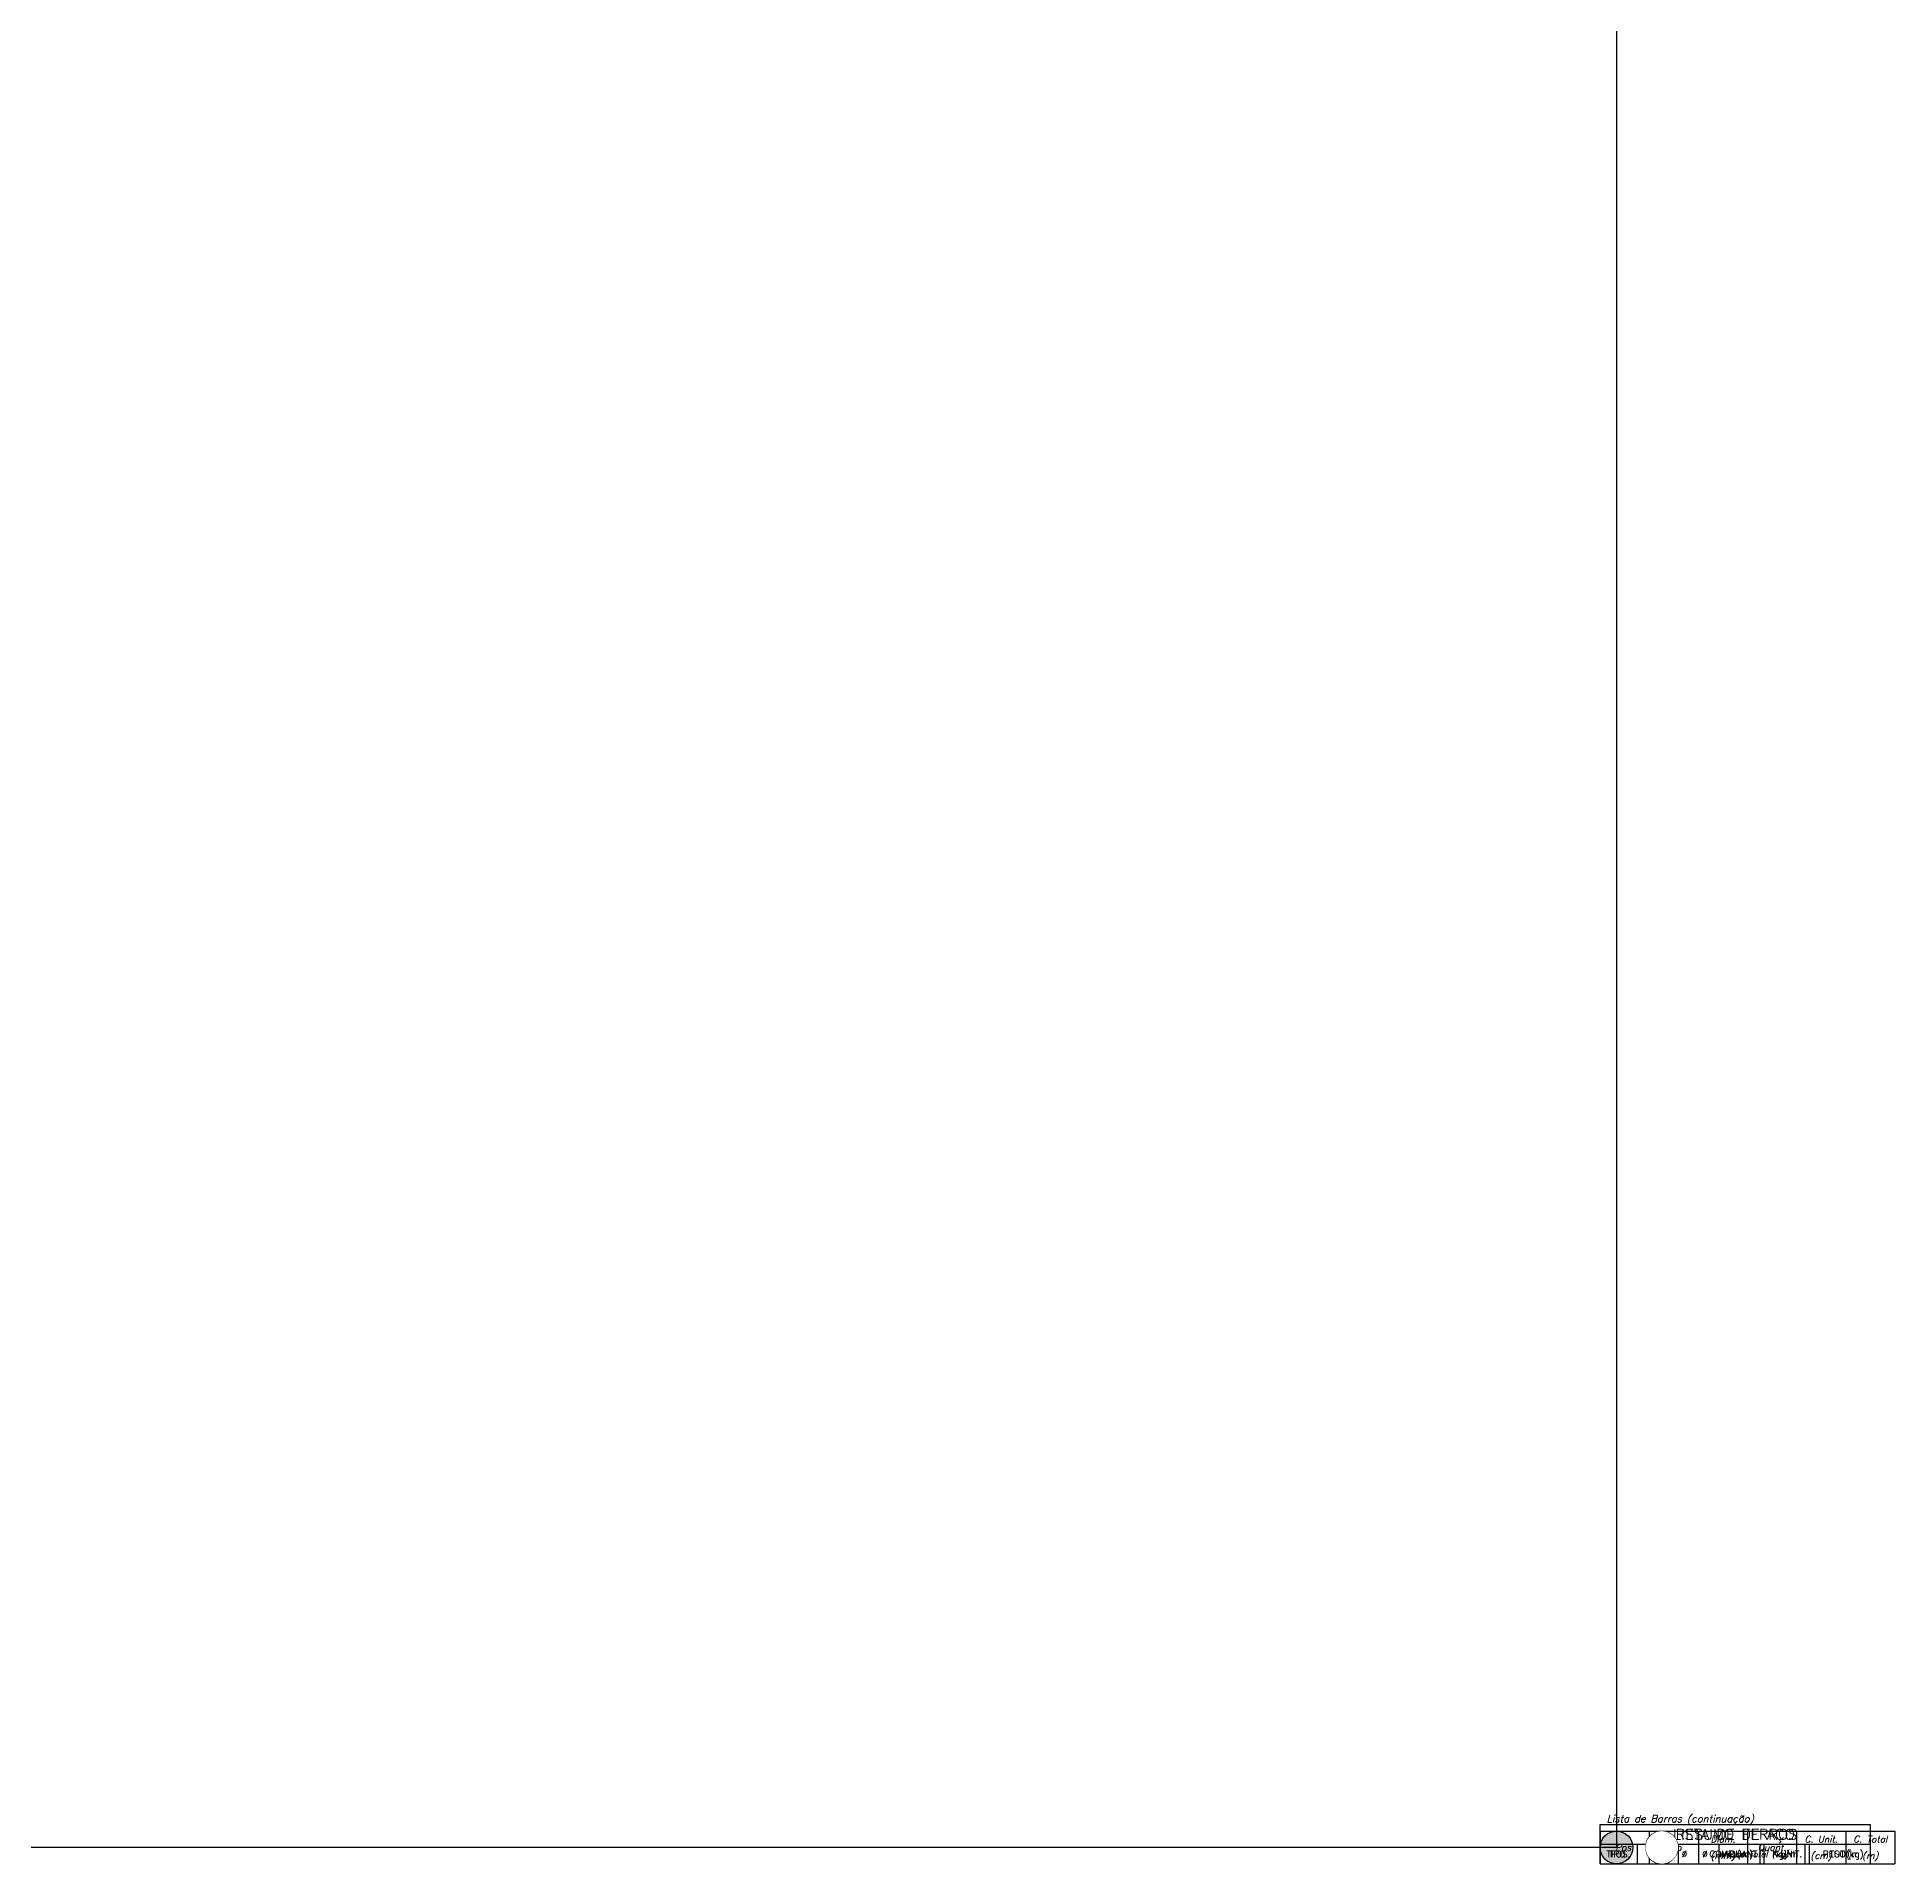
# Model space of a CAD drawing. Header units: centimetres. Extents: x 1658 to 6058, y 7962 to 9447.
# Drawn here: x 3708.352867 to 3708.357405, y 8012.481511 to 8012.485972 of the extents above; entities that cross this region are included whole.
import ezdxf
from ezdxf.enums import TextEntityAlignment as Align

# ---------------------------------------------------------------- set-up
doc = ezdxf.new("R2010")
doc.units = ezdxf.units.CM
doc.header["$LTSCALE"] = 50
doc.header["$MEASUREMENT"] = 0
doc.set_wipeout_variables(frame=1)
doc.layers.add('COTAS-PRECON', color=1, linetype='Continuous')
doc.layers.add('FORMATO-PRECON', color=2, linetype='Continuous')
doc.styles.add('Acon_List_ObliqueAngle', font='ROMANS.SHX')
doc.styles.add('PRECON-ROMANS', font='romans.shx')
doc.styles.get("Standard").update_dxf_attribs({"font": 'romans.shx'})

# ---------------------------------------------------------------- blocks, each defined once
blk = doc.blocks.new('A$C12EB5E76')
at = {"layer": 'FORMATO-PRECON', "color": 6}
blk.add_lwpolyline([(135.3093232, 1354.2774267), (135.3093232, 4124.2774267), (3985.3093232, 4124.2774267), (3985.3093232, 1354.2774267)], close=True, dxfattribs=at)
blk = doc.blocks.new('OLD')
at = {"color": 2}
for p, q in [((0, 0), (0, 1.2)), ((0, 1.2), (8.25, 1.2)), ((8.25, 1.2), (8.25, 0)), ((0, 0.6), (8.25, 0.6)), ((1.13, 0.6), (1.13, 0)), ((2.38, 0.6), (2.38, 0)), ((3.63, 0.6), (3.63, 0)), ((5, 0.6), (5, 0)), ((6.38, 0.6), (6.38, 0)), ((0, 0), (8.25, 0))]:
    blk.add_line(p, q, dxfattribs=at)
at = {"color": 4}
blk.add_text('LISTA DE FERROS', height=0.325, dxfattribs=at).set_placement((4.125, 0.9), align=Align.MIDDLE_CENTER)
at = {"color": 2}
for s, p in [('POS.', (0.925, 0.3)), ('AÇO', (2.05, 0.3)), ('Ø ', (3.425, 0.3)), ('QUANT', (4.8, 0.3)), ('UNIT.', (6.175, 0.3)), ('TOT.(m)', (8.05, 0.3))]:
    blk.add_text(s, height=0.2, dxfattribs=at).set_placement(p, align=Align.MIDDLE_RIGHT)
blk = doc.blocks.new('AconListBlock_brStd1')
at = {"color": 0}
for p, q in [((0, 1), (7.5, 1)), ((0, 1), (0, 0)), ((1.5, 1), (1.5, 0)), ((3, 1), (3, 0)), ((4.5, 1), (4.5, 0)), ((6, 1), (6, 0)), ((7.5, 1), (7.5, 0)), ((7.5, 1), (9, 1)), ((9, 1), (9, 0)), ((0, 0), (7.5, 0)), ((7.5, 0), (9, 0))]:
    blk.add_line(p, q, dxfattribs=at)
at = {"color": 0, "style": 'Acon_List_ObliqueAngle', "oblique": 15}
blk.add_text('Lista de Barras (continuação)', height=0.22, dxfattribs=at).set_placement((0.2, 1.2), align=Align.BOTTOM_LEFT)
for s, p in [('Pos.', (0.75, 0.5)), ('Aço', (2.25, 0.5)), ('Diam.', (3.75, 0.75)), ('Quant.', (5.25, 0.5)), ('C. Unit.', (6.75, 0.75)), ('C. Total', (8.25, 0.75)), ('(mm)', (3.75, 0.25)), ('(cm)', (6.75, 0.25)), ('(m)', (8.25, 0.25))]:
    blk.add_text(s, height=0.2, dxfattribs=at).set_placement(p, align=Align.MIDDLE_CENTER)
blk = doc.blocks.new('AconListBlock_brStd2')
at = {"color": 2}
for p, q in [((0, 0), (0, 1.2)), ((0, 1.2), (8.25, 1.2)), ((8.25, 1.2), (8.25, 0)), ((0, 0.6), (8.25, 0.6)), ((1.88, 0.6), (1.88, 0)), ((3, 0.6), (3, 0)), ((4.88, 0.6), (4.88, 0)), ((6.25, 0.6), (6.25, 0)), ((0, 0), (8.25, 0))]:
    blk.add_line(p, q, dxfattribs=at)
at = {"color": 4}
blk.add_text('RESUMO DE AÇO', height=0.325, dxfattribs=at).set_placement((4.125, 0.9), align=Align.MIDDLE_CENTER)
at = {"color": 2}
blk.add_text('TIPO', height=0.2, dxfattribs=at).set_placement((0.2, 0.3), align=Align.MIDDLE_LEFT)
for s, p in [('Ø ', (2.8, 0.3)), ('COMP.(m)', (4.675, 0.3)), ('Kg/m', (6.05, 0.3)), ('PESO(kg)', (8.05, 0.3))]:
    blk.add_text(s, height=0.2, dxfattribs=at).set_placement(p, align=Align.MIDDLE_RIGHT)
blk = doc.blocks.new('AconListBlock_brStd3')
at = {"color": 0}
for p, q in [((0, 0.6), (8.25, 0.6)), ((0, 0.6), (0, 0)), ((6.25, 0.6), (6.25, 0)), ((8.25, 0.6), (8.25, 0)), ((0, 0), (8.25, 0))]:
    blk.add_line(p, q, dxfattribs=at)
at = {"color": 0, "style": 'Acon_List_ObliqueAngle', "oblique": 15}
blk.add_text('Massa Total (kg)', height=0.18333, dxfattribs=at).set_placement((4.7, 0.294), align=Align.MIDDLE_CENTER)
blk = doc.blocks.new('O1')
h = blk.add_hatch(color=256)
edge = h.paths.add_edge_path()
edge.add_arc((0, 0), 0.5, 0, 360)
blk.add_circle((0, 0), 0.5)
blk = doc.blocks.new('O2')
blk.add_lwpolyline([(0, -0.5), (0.171, -0.47), (0.321, -0.383), (0.433, -0.25), (0.492, -0.087), (0.492, 0.087), (0.433, 0.25), (0.321, 0.383), (0.171, 0.47), (0, 0.5), (-0.171, 0.47), (-0.321, 0.383), (-0.433, 0.25), (-0.492, 0.087), (-0.492, -0.087), (-0.433, -0.25), (-0.321, -0.383), (-0.171, -0.47)], close=True)
blk.add_wipeout([(0, -0.5), (0.171, -0.47), (0.321, -0.383), (0.433, -0.25), (0.492, -0.087), (0.492, 0.087), (0.433, 0.25), (0.321, 0.383), (0.171, 0.47), (0, 0.5), (-0.171, 0.47), (-0.321, 0.383), (-0.433, 0.25), (-0.492, 0.087), (-0.492, -0.087), (-0.433, -0.25), (-0.321, -0.383), (-0.171, -0.47)])
blk = doc.blocks.new('BLOCOS AUTOCON')
for name, p in [('AconListBlock_brStd1', (0, 0)), ('OLD', (0, 0)), ('AconListBlock_brStd2', (0, 0)), ('O1', (0.5, 0.5)), ('AconListBlock_brStd3', (0, 0))]:
    blk.add_blockref(name, p)
blk.add_blockref('O2', (1.884, 0.5))
blk = doc.blocks.new('CARIMBO')
at = {"layer": 'FORMATO-PRECON', "color": 6}
blk.add_lwpolyline([(-1750, 500), (0, 500), (0, 0), (-1750, 0)], close=True, dxfattribs=at)
at = {"layer": 'FORMATO-PRECON', "color": 5, "style": 'PRECON-ROMANS', "flags": 8}
for p in [(-524.8354236, 472.632162), (-524.9848195, 423.0173695), (-524.9848195, 399.3654162), (-524.9848195, 375.9741792)]:
    blk.add_attdef('X', text='', height=30, dxfattribs=at).set_placement(p, align=Align.MIDDLE_CENTER)
at = {"layer": 'FORMATO-PRECON', "color": 3, "style": 'PRECON-ROMANS', "flags": 8}
for p in [(-524.9848195, 331.6728088), (-486.3288902, 176.9663133), (-486.3288902, 124.4236743)]:
    blk.add_attdef('X', text='', height=25, dxfattribs=at).set_placement(p, align=Align.MIDDLE_CENTER)
at = {"layer": 'FORMATO-PRECON', "color": 4, "style": 'PRECON-ROMANS', "flags": 8}
for p in [(-524.9848195, 249.5987992), (-228.6586809, 39.3746033), (-76.7040401, 39.3746033), (-483.325732, 35.9753145)]:
    blk.add_attdef('X', text='', height=30, dxfattribs=at).set_placement(p, align=Align.MIDDLE_CENTER)
at = {"layer": 'FORMATO-PRECON', "color": 2, "style": 'PRECON-ROMANS', "flags": 8}
for height, p in [(20, (-1635.8076287, 142.3467117)), (20, (-1402.4742954, 142.3467117)), (20, (-1169.1409621, 142.3467117)), (30, (-902.7426962, 42.3467117)), (20, (-1635.8076287, 42.3467117))]:
    blk.add_attdef('X', text='', height=height, dxfattribs=at).set_placement(p, align=Align.MIDDLE_CENTER)

msp = doc.modelspace()

# ---------------------------------------------------------------- block references
at = {"layer": 'COTAS-PRECON', "xscale": 0.5000000000000071, "yscale": 0.5000000000000071, "zscale": 0.5000000000000071}
msp.add_blockref('A$C12EB5E76', (1715.7020635, 7335.3428378), dxfattribs=at)

# ---------------------------------------------------------------- next in the draw order: block references
at = {"xscale": 8.000000000000002e-05, "yscale": 8.000000000000002e-05, "zscale": 8.000000000000002e-05}
msp.add_blockref('BLOCOS AUTOCON', (3708.356685, 8012.4815112), dxfattribs=at)

# ---------------------------------------------------------------- next in the draw order: block references
msp.add_blockref('BLOCOS AUTOCON', (3708.356685, 8012.4815112), dxfattribs=at)

# ---------------------------------------------------------------- next in the draw order: block references
at = {"layer": 'FORMATO-PRECON', "xscale": 0.4999999945868204, "yscale": 0.4999999945868204, "zscale": 0.4999999945868204}
msp.add_blockref('CARIMBO', (3708.356725, 8012.4815512), dxfattribs=at)

doc.saveas('drawing.dxf')
